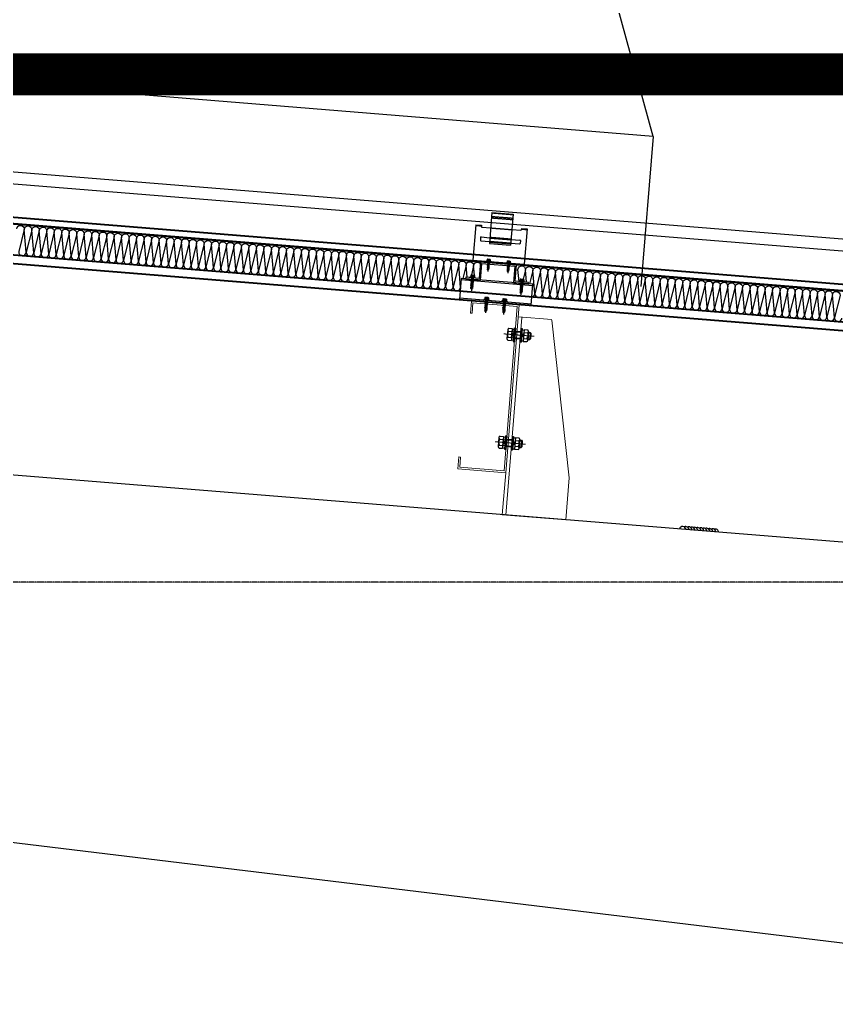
# Model space of a CAD drawing. Extents: x -599358 to 2865263, y -1062760 to 486533.
# Drawn here: x 234169 to 235528, y -690424 to -688789 of the extents above; entities that cross this region are included whole.
import ezdxf
from ezdxf.enums import TextEntityAlignment as Align

# ---------------------------------------------------------------- set-up
doc = ezdxf.new("R2010")
doc.units = 0
for name, pattern in [('__DASH', [0.35, 0.25, -0.1]), ('CENTER', [2, 1.25, -0.25, 0.25, -0.25]), ('CENTER2', [28.575, 19.05, -3.175, 3.175, -3.175]), ('CONTINUOUS0', [0]), ('CONTINUOUS1', [0]), ('DASH', [0.35, 0.25, -0.1]), ('DOTE', [2.42, 2, -0.2, 0.02, -0.2])]:
    doc.linetypes.add(name, pattern=pattern)
for name, color, linetype in [('0-cxFrame', 155, 'Continuous'), ('003_THICK', 7, 'CONTINUOUS1'), ('004_THIN', 6, 'CONTINUOUS0'), ('A-AXIS-DOTE', 14, 'DOTE'), ('A-LIN-V', 9, 'Continuous'), ('BWM', 8, 'Continuous'), ('PJ', 151, 'Continuous'), ('Q-焊缝', 8, 'Continuous'), ('SEAMLOK75 - SHEET', 6, 'Continuous'), ('ZX', 1, 'CENTER2')]:
    doc.layers.add(name, color=color, linetype=linetype)
for name, color, linetype, lineweight in [('0-cxText', 131, 'Continuous', 25), ('C18', 4, 'CENTER', 13), ('S-dim', 81, 'Continuous', 0), ('粗', 7, 'Continuous', 50), ('紧固件', 4, 'Continuous', 13)]:
    doc.layers.add(name, color=color, linetype=linetype, lineweight=lineweight)
doc.styles.add('cx_tuming', font='simhei.ttf')
doc.styles.add('cx_tuqian1', font='宋体.shx')
doc.styles.add('黑体', font='simhei.ttf')

# ---------------------------------------------------------------- blocks, each defined once
blk = doc.blocks.new('r5657')
at = {"layer": 'A-LIN-V'}
blk.add_line((-1775119.2, 580472), (-1775111.4, 580222.1), dxfattribs=at)
for points in [[(-1772720.3, 580546.4), (-1773165.5, 581660.7)], [(-1775119.2, 580472), (-1774743.9, 581611.8)], [(-1775119.2, 580472), (-1772720.3, 580546.4)], [(-1772712.6, 580296.5), (-1772720.3, 580546.4)]]:
    blk.add_lwpolyline(points, dxfattribs=at)
at = {"layer": 'A-LIN-V', "linetype": 'DASH'}
for centre, start, end in [((-1772720.3, 580546.4), 111.7757, 181.7757), ((-1775119.2, 580472), 1.7757, 71.7757)]:
    blk.add_arc(centre, 1200, start, end, dxfattribs=at)
blk = doc.blocks.new('34t65')
at = {"color": 2, "ltscale": 50}
for p, q in [((1430037, 238183.4), (1430157, 238183.4)), ((1430037, 238148.4), (1430037, 238183.4)), ((1430037, 238180.9), (1430157, 238180.9)), ((1430157, 238183.4), (1430157, 238148.4)), ((1430157, 238150.9), (1430037, 238150.9)), ((1430157, 238148.4), (1430037, 238148.4))]:
    blk.add_line(p, q, dxfattribs=at)
blk = doc.blocks.new('*U1726')
at = {"layer": 'PJ'}
for p, q in [((-4.4, 0.5), (-4.4, 0)), ((4.4, 0), (-4.4, 0)), ((-4.1, 0.8), (-3.1, 1)), ((4.1, 0.8), (-4.1, 0.8)), ((-3.1, 3.9), (-3.1, 1)), ((3.1, 1), (-3.1, 1)), ((2.3, 4.2), (-2.3, 4.2)), ((-2, 0.8), (-1.5, 1)), ((-1.5, 3.9), (-1.5, 1)), ((-1.5, 0), (-1.5, -1.6)), ((1.5, 3.9), (1.5, 1)), ((2.2, 0.8), (1.5, 1)), ((1.5, 0), (1.5, -1.1)), ((3.1, 3.9), (3.1, 1)), ((4.1, 0.8), (3.1, 1)), ((4.4, 0.5), (4.4, 0)), ((-2.1, -1.9), (2.1, -1.4)), ((-2.1, -1.9), (-1.5, -1.6)), ((-2.1, -1.9), (-1.5, -2.2)), ((-2.1, -3.3), (2.1, -2.8)), ((-2.1, -3.3), (-1.5, -3)), ((-2.1, -3.3), (-1.5, -3.6)), ((-2.1, -4.7), (2.1, -4.2)), ((-2.1, -4.7), (-1.5, -4.4)), ((-2.1, -4.7), (-1.5, -5)), ((-2.1, -6.1), (2.1, -5.6)), ((-2.1, -6.1), (-1.5, -5.8)), ((-2.1, -6.1), (-1.5, -6.4)), ((-2.1, -7.5), (2.1, -7)), ((-2.1, -7.5), (-1.5, -7.2)), ((-2.1, -7.5), (-1.5, -7.8)), ((-2.1, -8.9), (2.1, -8.4)), ((-2.1, -8.9), (-1.5, -8.6)), ((-2.1, -8.9), (-1.5, -9.2)), ((-2.1, -10.3), (2.1, -9.8)), ((-2.1, -10.3), (-1.5, -10)), ((-2.1, -10.3), (-1.5, -10.6)), ((-2.1, -11.7), (2.1, -11.2)), ((-2.1, -11.7), (-1.5, -11.4)), ((-2.1, -11.7), (-1.5, -12)), ((-2.1, -13.1), (-1.5, -12.8)), ((-2.1, -13.1), (-1.1, -13)), ((-2.1, -13.1), (-1.5, -13.4)), ((-1.5, -1.6), (1.5, -1.1)), ((-1.5, -2.2), (1.5, -1.7)), ((-1.5, -2.2), (-1.5, -3)), ((-1.5, -3), (1.5, -2.5)), ((-1.5, -3.6), (1.5, -3.1)), ((-1.5, -3.6), (-1.5, -4.4)), ((-1.5, -4.4), (1.5, -3.9)), ((-1.5, -5), (1.5, -4.5)), ((-1.5, -5), (-1.5, -5.8)), ((-1.5, -5.8), (1.5, -5.3)), ((-1.5, -6.4), (1.5, -5.9)), ((-1.5, -6.4), (-1.5, -7.2)), ((-1.5, -7.2), (1.5, -6.7)), ((-1.5, -7.8), (1.5, -7.3)), ((-1.5, -7.8), (-1.5, -8.6)), ((-1.5, -8.6), (1.5, -8.1)), ((-1.5, -9.2), (1.5, -8.7)), ((-1.5, -9.2), (-1.5, -10)), ((-1.5, -10), (1.5, -9.5)), ((-1.5, -10.6), (1.5, -10.1)), ((-1.5, -10.6), (-1.5, -11.4)), ((-1.5, -11.4), (1.5, -10.9)), ((-1.5, -12), (1.5, -11.5)), ((-1.5, -12), (-1.5, -12.8)), ((-1.5, -12.8), (-1, -12.7)), ((-1.5, -13.4), (-1.5, -17.2)), ((-1.5, -13.4), (-1.3, -13.4)), ((0.6, -12.4), (1.5, -12.3)), ((0.7, -12.8), (2.1, -12.6)), ((0.7, -13), (1.5, -12.9)), ((0.7, -13.8), (1.5, -13.7)), ((0.7, -14.2), (2.1, -14)), ((0.7, -14.4), (1.5, -14.3)), ((1.5, -0.3), (1.5, -1.1)), ((2.1, -1.4), (1.5, -1.1)), ((2.1, -1.4), (1.5, -1.7)), ((1.5, -1.7), (1.5, -2.5)), ((2.1, -2.8), (1.5, -2.5)), ((2.1, -2.8), (1.5, -3.1)), ((1.5, -3.1), (1.5, -3.9)), ((2.1, -4.2), (1.5, -3.9)), ((2.1, -4.2), (1.5, -4.5)), ((1.5, -4.5), (1.5, -5.3)), ((2.1, -5.6), (1.5, -5.3)), ((2.1, -5.6), (1.5, -5.9)), ((1.5, -5.9), (1.5, -6.7)), ((2.1, -7), (1.5, -6.7)), ((2.1, -7), (1.5, -7.3)), ((1.5, -7.3), (1.5, -8.1)), ((2.1, -8.4), (1.5, -8.1)), ((2.1, -8.4), (1.5, -8.7)), ((1.5, -8.7), (1.5, -9.5)), ((2.1, -9.8), (1.5, -9.5)), ((2.1, -9.8), (1.5, -10.1)), ((1.5, -10.1), (1.5, -10.9)), ((2.1, -11.2), (1.5, -10.9)), ((2.1, -11.2), (1.5, -11.5)), ((1.5, -11.5), (1.5, -12.3)), ((2.1, -12.6), (1.5, -12.3)), ((2.1, -12.6), (1.5, -12.9)), ((1.5, -12.9), (1.5, -13.7)), ((2.1, -14), (1.5, -13.7)), ((2.1, -14), (1.5, -14.3)), ((1.5, -14.3), (1.5, -17.2)), ((0, -18.6), (-1.5, -17.2)), ((0, -18.6), (1.5, -17.2))]:
    blk.add_line(p, q, dxfattribs=at)
blk.add_lwpolyline([(0, -18.6), (0.7, -14.4), (0.7, -12.7, 0.417657), (0.4, -12.4, 0.097062), (-1, -12.7), (-1.5, -13.8)], format="xyb", dxfattribs=at)
for centre, radius, start, end in [((-4.1, 0.5), 0.3, 90, 180), ((-2.3, 3.3), 0.951, 35.4009, 144.5991), ((0, 1), 3.2, 61.0594, 118.9406), ((2.3, 3.3), 0.951, 35.4009, 144.5991), ((4.1, 0.5), 0.3, 0, 90)]:
    blk.add_arc(centre, radius, start, end, dxfattribs=at)
at = {"layer": 'ZX', "ltscale": 0.2}
blk.add_line((0, 4.9), (0, -21), dxfattribs=at)
blk = doc.blocks.new('A$C2F3B4A73')
at = {"layer": '粗', "lineweight": -2}
for p, q in [((25.2, 101.1), (60.4, 101.1)), ((25.2, 101.1), (25.2, 49.6)), ((60.4, 101.1), (60.4, 49.6)), ((0, 78.7), (9.6, 78.7)), ((0, 78.7), (0, 19.8)), ((9.6, 78.7), (9.6, 76.3)), ((10.4, 75.5), (25.2, 75.5)), ((60.4, 75.5), (75.2, 75.5)), ((76, 78.7), (85.6, 78.7)), ((76, 78.7), (76, 76.3)), ((85.6, 78.7), (85.6, 19.8)), ((9.6, 58.4), (9.6, 53.6)), ((10.4, 59.2), (25.2, 59.2)), ((10.4, 52.8), (25.2, 52.8)), ((25.2, 58.4), (60.4, 58.4)), ((25.2, 53.6), (60.4, 53.6)), ((25.2, 49.6), (60.4, 49.6)), ((60.4, 59.2), (75.2, 59.2)), ((60.4, 52.8), (75.2, 52.8)), ((76, 58.4), (76, 53.6)), ((0, 19.8), (85.6, 19.8)), ((0, 18.8), (0, 19.8)), ((0, 18.8), (85.6, 18.8)), ((14.4, 19.8), (14.4, 18.8)), ((71.2, 19.8), (71.2, 18.8)), ((85.6, 19.8), (85.6, 18.8))]:
    blk.add_line(p, q, dxfattribs=at)
at = {"layer": '粗', "linetype": 'DASH', "lineweight": -2}
for p, q in [((25.2, 100.6), (60.4, 100.6)), ((25.2, 94.7), (60.4, 94.7)), ((25.2, 92.3), (60.4, 92.3)), ((0, 77.7), (9.6, 77.7)), ((25.2, 75.5), (60.4, 75.5)), ((76, 77.7), (85.6, 77.7)), ((25.2, 60), (60.4, 60)), ((25.2, 59.2), (60.4, 59.2)), ((25.2, 52.8), (60.4, 52.8)), ((25.2, 52), (60.4, 52)), ((16, 19.8), (16, 18.8)), ((21.6, 19.8), (21.6, 18.8)), ((29.6, 19.8), (29.6, 18.8)), ((35.2, 19.8), (35.2, 18.8)), ((50.4, 19.8), (50.4, 18.8)), ((56, 19.8), (56, 18.8)), ((64, 19.8), (64, 18.8)), ((69.6, 19.8), (69.6, 18.8))]:
    blk.add_line(p, q, dxfattribs=at)
at = {"layer": '粗', "lineweight": -2}
for centre, start, end in [((10.4, 76.3), 180, 270), ((75.2, 76.3), 270, 0), ((10.4, 58.4), 90, 180), ((10.4, 53.6), 180, 270), ((75.2, 58.4), 0, 90), ((75.2, 53.6), 270, 0)]:
    blk.add_arc(centre, 0.8, start, end, dxfattribs=at)
at = {"layer": '紧固件', "color": 2, "yscale": 0.8, "zscale": 0.8}
for p, xscale in [((26.1, 19.8), 0.8), ((59.5, 19.8), -0.8)]:
    blk.add_blockref('*U1726', p, dxfattribs=dict(at, xscale=xscale))
blk = doc.blocks.new('A$C51791418')
blk.add_blockref('A$C2F3B4A73', (-42.8, -15.8))
blk = doc.blocks.new('*U1756')
at = {"layer": '003_THICK', "color": 2}
for points in [[(-11, 13.1, 0.611769), (-11, 6.5, 0.611769)], [(-11, 6.5, 0.305859), (-11, -6.5, 0.305859)], [(31.2, 6.5, 0.61177), (31.2, 13.1, 0.61177)], [(31.2, -6.5, 0.305858), (31.2, 6.5, 0.305858)], [(-11, -6.5, 0.611769), (-11, -13.1, 0.611769)], [(31.2, -13.1, 0.61177), (31.2, -6.5, 0.61177)]]:
    blk.add_lwpolyline(points, format="xyb", dxfattribs=at)
for points in [[(-13, 9.8), (-13, -9.8)], [(-11, 13.1), (-3, 13.1)], [(-11, 6.5), (-3, 6.5)], [(-3.6, 8), (-3.6, -8)], [(-3, 13.1), (-3, -13.1)], [(-3, 12.1), (1.1, 12.1)], [(-3, 0), (1.1, 4.1)], [(-3, -4.1), (1.1, 0)], [(1.1, 15), (4.1, 15)], [(1.1, 15), (1.1, -15)], [(4.1, 15), (4.1, -15)], [(4.1, 8), (16.1, 8)], [(16.1, 15), (16.1, -15)], [(16.1, 15), (19.1, 15)], [(19.1, 15), (19.1, -15)], [(19.1, 12.1), (23.2, 12.1)], [(19.1, 0), (23.2, 4.1)], [(23.2, 13.1), (23.2, -13.1)], [(23.2, 13.1), (31.2, 13.1)], [(23.2, 6.5), (31.2, 6.5)], [(33.2, 9.8), (33.2, -9.8)], [(33.2, 8), (37.5, 8)], [(37.5, 8), (37.5, -8)], [(37.5, 8), (39, 6.5)], [(39, 6.5), (39, -6.5)], [(-11, -6.5), (-3, -6.5)], [(-11, -13.1), (-3, -13.1)], [(-3, -12.1), (1.1, -12.1)], [(1.1, -15), (4.1, -15)], [(4.1, -8), (16.1, -8)], [(16.1, -15), (19.1, -15)], [(19.1, -4.1), (23.2, 0)], [(19.1, -12.1), (23.2, -12.1)], [(23.2, -6.5), (31.2, -6.5)], [(23.2, -13.1), (31.2, -13.1)], [(33.2, -8), (37.5, -8)], [(37.5, -8), (39, -6.5)]]:
    blk.add_lwpolyline(points, dxfattribs=at)
at = {"layer": '004_THIN', "color": 2}
for points in [[(-3.6, 6.5), (16.1, 6.5)], [(33.2, 6.5), (39, 6.5)], [(-3.6, -6.5), (16.1, -6.5)], [(33.2, -6.5), (39, -6.5)]]:
    blk.add_lwpolyline(points, dxfattribs=at)
at = {"layer": 'C18', "color": 1, "ltscale": 0.6}
blk.add_lwpolyline([(-21, 0), (47, 0)], dxfattribs=at)
blk = doc.blocks.new('*U1755')
at = {"layer": '003_THICK', "color": 2}
for points in [[(-11, 13.1, 0.611769), (-11, 6.5, 0.611769)], [(-11, 6.5, 0.305859), (-11, -6.5, 0.305859)], [(31.2, 6.5, 0.61177), (31.2, 13.1, 0.61177)], [(31.2, -6.5, 0.305858), (31.2, 6.5, 0.305858)], [(-11, -6.5, 0.611769), (-11, -13.1, 0.611769)], [(31.2, -13.1, 0.61177), (31.2, -6.5, 0.61177)]]:
    blk.add_lwpolyline(points, format="xyb", dxfattribs=at)
for points in [[(-13, 9.8), (-13, -9.8)], [(-11, 13.1), (-3, 13.1)], [(-11, 6.5), (-3, 6.5)], [(-3.6, 8), (-3.6, -8)], [(-3, 13.1), (-3, -13.1)], [(-3, 12.1), (1.1, 12.1)], [(-3, 0), (1.1, 4.1)], [(-3, -4.1), (1.1, 0)], [(1.1, 15), (4.1, 15)], [(1.1, 15), (1.1, -15)], [(4.1, 15), (4.1, -15)], [(4.1, 8), (16.1, 8)], [(16.1, 15), (16.1, -15)], [(16.1, 15), (19.1, 15)], [(19.1, 15), (19.1, -15)], [(19.1, 12.1), (23.2, 12.1)], [(19.1, 0), (23.2, 4.1)], [(23.2, 13.1), (23.2, -13.1)], [(23.2, 13.1), (31.2, 13.1)], [(23.2, 6.5), (31.2, 6.5)], [(33.2, 9.8), (33.2, -9.8)], [(33.2, 8), (37.5, 8)], [(37.5, 8), (37.5, -8)], [(37.5, 8), (39, 6.5)], [(39, 6.5), (39, -6.5)], [(-11, -6.5), (-3, -6.5)], [(-11, -13.1), (-3, -13.1)], [(-3, -12.1), (1.1, -12.1)], [(1.1, -15), (4.1, -15)], [(4.1, -8), (16.1, -8)], [(16.1, -15), (19.1, -15)], [(19.1, -4.1), (23.2, 0)], [(19.1, -12.1), (23.2, -12.1)], [(23.2, -6.5), (31.2, -6.5)], [(23.2, -13.1), (31.2, -13.1)], [(33.2, -8), (37.5, -8)], [(37.5, -8), (39, -6.5)]]:
    blk.add_lwpolyline(points, dxfattribs=at)
at = {"layer": '004_THIN', "color": 2}
for points in [[(-3.6, 6.5), (16.1, 6.5)], [(33.2, 6.5), (39, 6.5)], [(-3.6, -6.5), (16.1, -6.5)], [(33.2, -6.5), (39, -6.5)]]:
    blk.add_lwpolyline(points, dxfattribs=at)
at = {"layer": 'C18', "color": 1, "ltscale": 0.6}
blk.add_lwpolyline([(-21, 0), (47, 0)], dxfattribs=at)
blk = doc.blocks.new('1112')
at = {"color": 2}
blk.add_lwpolyline([(1432456, 238570.9), (1432478.5, 238570.9), (1432478.5, 238598.4), (1432538.5, 238598.4), (1432538.5, 238570.9), (1432561, 238570.9), (1432561, 238568.4), (1432536, 238568.4), (1432536, 238595.9), (1432481, 238595.9), (1432481, 238568.4), (1432456, 238568.4)], close=True, dxfattribs=at)
at = {"layer": 'S-dim', "ltscale": 10}
for p, q in [((1432412.5, 238511.6), (1432362.5, 238252.3)), ((1432412.5, 238512.7), (1432468.5, 238512.7)), ((1432462.5, 238511.6), (1432462.5, 238182.3)), ((1432362.5, 238252.3), (1432362.5, 238182.3)), ((1432468.5, 238252.3), (1432468.5, 238182.3)), ((1432362.5, 238182.3), (1432468.5, 238182.3))]:
    blk.add_line(p, q, dxfattribs=at)
at = {"layer": 'S-dim', "color": 6, "ltscale": 10}
blk.add_lwpolyline([(1432548.5, 238512.3), (1432548.5, 238532.3), (1432468.5, 238532.3), (1432468.5, 238252.3), (1432548.5, 238252.3), (1432548.5, 238272.3), (1432545.5, 238272.3), (1432545.5, 238255.3), (1432471.5, 238255.3), (1432471.5, 238529.3), (1432545.5, 238529.3), (1432545.5, 238512.3)], close=True, dxfattribs=at)
blk.add_blockref('34t65', (2411.5, 385))
at = {"xscale": -0.7500000000000001, "yscale": 0.7500000000000001, "zscale": 0.7500000000000001, "rotation": 359.9999999722328}
for name, p in [('*U1756', (1432474.6, 238482.3)), ('*U1755', (1432474.6, 238302.3))]:
    blk.add_blockref(name, p, dxfattribs=at)
at = {"layer": 'SEAMLOK75 - SHEET', "xscale": -1}
blk.add_blockref('A$C51791418', (1432508.5, 238596.4), dxfattribs=at)
at = {"layer": '紧固件', "xscale": -1.023999999801318, "yscale": 1.023999999801318, "zscale": 1.023999999801318}
for p in [(1432467.3, 238570.9), (1432549.8, 238570.9, 0), (1432493.5, 238535.9), (1432523.5, 238535.9)]:
    blk.add_blockref('*U1726', p, dxfattribs=at)
blk = doc.blocks.new('zjcx_lan_xinxi(Dragon)')
at = {"const_width": 25}
blk.add_lwpolyline([(0, -20700), (7000, -20700), (7000, 0), (0, 0)], close=True, dxfattribs=at)
for points in [[(0, -20700), (7000, -20700), (7000, -3200)], [(0, -20700), (7000, -20700)]]:
    blk.add_lwpolyline(points, dxfattribs=at)
blk = doc.blocks.new('T-信息(Dragon)')
at = {"layer": '0-cxFrame'}
blk.add_blockref('zjcx_lan_xinxi(Dragon)', (0, 0), dxfattribs=at)
blk = doc.blocks.new('TK22.A2 L(Dragon)')
at = {"layer": '0-cxFrame', "xscale": 0.01, "yscale": 0.01, "zscale": 0.01}
blk.add_blockref('T-信息(Dragon)', (-574, 410), dxfattribs=at)
at = {"style": '黑体', "flags": 4}
blk.add_attdef('图幅', text='', height=3.3, dxfattribs=at).set_placement((-40, 3), align=Align.RIGHT)
at = {"layer": '0-cxText', "flags": 4}
for tag, height, style, p in [('建设单位', 3.5, 'cx_tuming', (-45, 240)), ('项目名称', 3.5, 'cx_tuming', (-45, 210)), ('子项名称', 3.5, 'cx_tuming', (-45, 180)), ('工程编号', 3.3, 'cx_tuqian1', (-35, 165)), ('图名1', 3.5, 'cx_tuming', (-45, 87)), ('图名2', 3.5, 'cx_tuming', (-45, 79)), ('图名3', 3.5, 'cx_tuming', (-45, 71)), ('出图日期', 3.3, 'cx_tuqian1', (-39, 60)), ('专业', 3.3, 'cx_tuqian1', (-55, 52)), ('版次', 3.3, 'cx_tuqian1', (-20, 44)), ('图号', 3.3, 'cx_tuqian1', (-55, 44))]:
    blk.add_attdef(tag, text='', height=height, dxfattribs=dict(at, style=style)).set_placement(p, align=Align.MIDDLE)
at = {"layer": 'Defpoints', "color": 6, "flags": 4}
for tag, height, style, p in [('tufu', 3.3, '黑体', (-12, 12)), ('dwfname', 4, 'cx_tuqian1', (-80, 3))]:
    blk.add_attdef(tag, text='', height=height, dxfattribs=dict(at, style=style)).set_placement(p, align=Align.RIGHT)

msp = doc.modelspace()

# ---------------------------------------------------------------- linework, layer by layer
at = {"color": 1, "ltscale": 50}
for p, q in [((231415.2, -688905.4), (236177.1, -689290.2)), ((231415.2, -688906.9), (236177.1, -689291.7))]:
    msp.add_line(p, q, dxfattribs=at)
at = {"color": 4, "ltscale": 50}
for p, q in [((236152.1, -689341), (231413.6, -688958.1, 0)), ((236152.1, -689341.8), (231413.6, -688958.9, 0)), ((236152.1, -689355.2), (231413.2, -688972.3, 0)), ((236152.1, -689356), (231413.2, -688973.1, 0))]:
    msp.add_line(p, q, dxfattribs=at)
at = {"color": 2, "ltscale": 50}
msp.add_line((236152.1, -689354.9), (231413.2, -688972, 0), dxfattribs=at)
at = {"layer": 'A-AXIS-DOTE', "linetype": '__DASH', "ltscale": 2}
msp.add_line((336441, -689724), (220825.2, -689724), dxfattribs=at)
at = {"layer": 'A-LIN-V', "color": 2}
for p, q in [((236360.6, -689724), (231410.6, -689324)), ((236360.6, -690424), (231410.6, -689824))]:
    msp.add_line(p, q, dxfattribs=at)
at = {"layer": 'BWM'}
for points in [[(234164.6, -689136.5, -1), (234177.1, -689137.5), (234167.8, -689174.4, 1), (234180.3, -689175.4), (234177.1, -689137.5, -1), (234189.5, -689138.5), (234180.3, -689175.4, 1), (234192.7, -689176.4), (234189.5, -689138.5, -1), (234202, -689139.5), (234192.7, -689176.4, 1), (234205.2, -689177.4), (234202, -689139.5, -1), (234214.4, -689140.5), (234205.2, -689177.4, 1), (234217.6, -689178.4), (234214.4, -689140.5, -1), (234226.9, -689141.5), (234217.6, -689178.4, 1), (234230.1, -689179.4), (234226.9, -689141.5, -1), (234239.4, -689142.6), (234230.1, -689179.4, 1), (234242.6, -689180.4), (234239.4, -689142.6, -1), (234251.8, -689143.6), (234242.6, -689180.4, 1), (234255, -689181.4), (234251.8, -689143.6, -1), (234264.3, -689144.6), (234255, -689181.4, 1), (234267.5, -689182.4), (234264.3, -689144.6, -1), (234276.7, -689145.6), (234267.5, -689182.4, 1), (234279.9, -689183.4), (234276.7, -689145.6, -1), (234289.2, -689146.6), (234279.9, -689183.4, 1), (234292.4, -689184.4), (234289.2, -689146.6, -1), (234301.7, -689147.6), (234292.4, -689184.4, 1), (234304.9, -689185.5), (234301.7, -689147.6, -1), (234314.1, -689148.6), (234304.9, -689185.5, 1), (234317.3, -689186.5), (234314.1, -689148.6, -1), (234326.6, -689149.6), (234317.3, -689186.5, 1), (234329.8, -689187.5), (234326.6, -689149.6, -1), (234339, -689150.6), (234329.8, -689187.5, 1), (234342.2, -689188.5), (234339, -689150.6, -1), (234351.5, -689151.6), (234342.2, -689188.5, 1), (234354.7, -689189.5), (234351.5, -689151.6, -1), (234363.9, -689152.6), (234354.7, -689189.5, 1), (234367.2, -689190.5), (234363.9, -689152.6, -1), (234376.4, -689153.6), (234367.2, -689190.5, 1), (234379.6, -689191.5), (234376.4, -689153.6, -1), (234388.9, -689154.6), (234379.6, -689191.5, 1), (234392.1, -689192.5), (234388.9, -689154.6, -1), (234401.3, -689155.6), (234392.1, -689192.5, 1), (234404.5, -689193.5), (234401.3, -689155.6, -1), (234413.8, -689156.6), (234404.5, -689193.5, 1), (234417, -689194.5), (234413.8, -689156.6, -1), (234426.2, -689157.7), (234417, -689194.5, 1), (234429.5, -689195.5), (234426.2, -689157.7, -1), (234438.7, -689158.7), (234429.5, -689195.5, 1), (234441.9, -689196.5), (234438.7, -689158.7, -1), (234451.2, -689159.7), (234441.9, -689196.5, 1), (234454.4, -689197.5), (234451.2, -689159.7, -1), (234463.6, -689160.7), (234454.4, -689197.5, 1), (234466.8, -689198.5), (234463.6, -689160.7, -1), (234476.1, -689161.7), (234466.8, -689198.5, 1), (234479.3, -689199.5), (234476.1, -689161.7, -1), (234488.5, -689162.7), (234479.3, -689199.5, 1), (234491.8, -689200.6), (234488.5, -689162.7, -1), (234501, -689163.7), (234491.8, -689200.6, 1), (234504.2, -689201.6), (234501, -689163.7, -1), (234513.5, -689164.7), (234504.2, -689201.6, 1), (234516.7, -689202.6), (234513.5, -689164.7, -1), (234525.9, -689165.7), (234516.7, -689202.6, 1), (234529.1, -689203.6), (234525.9, -689165.7, -1), (234538.4, -689166.7), (234529.1, -689203.6, 1), (234541.6, -689204.6), (234538.4, -689166.7, -1), (234550.8, -689167.7), (234541.6, -689204.6, 1), (234554, -689205.6), (234550.8, -689167.7, -1), (234563.3, -689168.7), (234554, -689205.6, 1), (234566.5, -689206.6), (234563.3, -689168.7, -1), (234575.8, -689169.7), (234566.5, -689206.6, 1), (234579, -689207.6), (234575.8, -689169.7, -1), (234588.2, -689170.7), (234579, -689207.6, 1), (234591.4, -689208.6), (234588.2, -689170.7, -1), (234600.7, -689171.8), (234591.4, -689208.6, 1), (234603.9, -689209.6), (234600.7, -689171.8, -1), (234613.1, -689172.8), (234603.9, -689209.6, 1), (234616.3, -689210.6), (234613.1, -689172.8, -1), (234625.6, -689173.8), (234616.3, -689210.6, 1), (234628.8, -689211.6), (234625.6, -689173.8, -1), (234638.1, -689174.8), (234628.8, -689211.6, 1), (234641.3, -689212.6), (234638.1, -689174.8, -1), (234650.5, -689175.8), (234641.3, -689212.6, 1), (234653.7, -689213.6), (234650.5, -689175.8, -1), (234663, -689176.8), (234653.7, -689213.6, 1), (234666.2, -689214.6), (234663, -689176.8, -1), (234675.4, -689177.8), (234666.2, -689214.6, 1), (234678.6, -689215.7), (234675.4, -689177.8, -1), (234687.9, -689178.8), (234678.6, -689215.7, 1), (234691.1, -689216.7), (234687.9, -689178.8, -1), (234700.4, -689179.8), (234691.1, -689216.7, 1), (234703.6, -689217.7), (234700.4, -689179.8, -1), (234712.8, -689180.8), (234703.6, -689217.7, 1), (234716, -689218.7), (234712.8, -689180.8, -1), (234725.3, -689181.8), (234716, -689218.7, 1), (234728.5, -689219.7), (234725.3, -689181.8, -1), (234737.7, -689182.8), (234728.5, -689219.7, 1), (234740.9, -689220.7), (234737.7, -689182.8, -1), (234750.2, -689183.8), (234740.9, -689220.7, 1), (234753.4, -689221.7), (234750.2, -689183.8, -1), (234762.7, -689184.8), (234753.4, -689221.7, 1), (234765.9, -689222.7), (234762.7, -689184.8, -1), (234775.1, -689185.8), (234765.9, -689222.7, 1), (234778.3, -689223.7), (234775.1, -689185.8, -1), (234787.6, -689186.9), (234778.3, -689223.7, 1), (234790.8, -689224.7), (234787.6, -689186.9, -1), (234800, -689187.9), (234790.8, -689224.7, 1), (234803.2, -689225.7), (234800, -689187.9, -1), (234812.5, -689188.9), (234803.2, -689225.7, 1), (234815.7, -689226.7), (234812.5, -689188.9, -1), (234824.9, -689189.9), (234815.7, -689226.7, 1), (234828.2, -689227.7), (234824.9, -689189.9, -1), (234837.4, -689190.9), (234828.2, -689227.7, 1), (234840.6, -689228.7), (234837.4, -689190.9, -1), (234849.9, -689191.9), (234840.6, -689228.7, 1), (234853.1, -689229.8), (234849.9, -689191.9, -1), (234862.3, -689192.9), (234853.1, -689229.8, 1), (234865.5, -689230.8), (234862.3, -689192.9, -1), (234874.8, -689193.9), (234865.5, -689230.8, 1), (234878, -689231.8), (234874.8, -689193.9, -1), (234887.2, -689194.9), (234878, -689231.8, 1), (234890.5, -689232.8), (234887.2, -689194.9, -1), (234899.7, -689195.9), (234890.5, -689232.8, 1), (234902.9, -689233.8), (234899.7, -689195.9, -1), (234912.2, -689196.9), (234906.6, -689219.2)], [(234913.9, -689217.3), (234912.2, -689196.9, -1), (234924.6, -689197.9), (234919.7, -689217.7)], [(234926.3, -689218.3), (234924.6, -689197.9, -0.679732), (234935.7, -689194.5)], [(235000.1, -689224.2), (234998.3, -689203.9, -1), (235010.8, -689204.9), (235005.8, -689224.7)], [(235012.5, -689225.2), (235010.8, -689204.9, -1), (235023.3, -689205.9), (235017.7, -689228.2)], [(235019.7, -689249.5, 0.414214), (235026.5, -689243.8), (235023.3, -689205.9, -1), (235035.7, -689206.9), (235026.5, -689243.8, 1), (235038.9, -689244.8), (235035.7, -689206.9, -1), (235048.2, -689207.9), (235038.9, -689244.8, 1), (235051.4, -689245.8), (235048.2, -689207.9, -1), (235060.6, -689208.9), (235051.4, -689245.8, 1), (235063.9, -689246.8), (235060.6, -689208.9, -1), (235073.1, -689209.9), (235063.9, -689246.8, 1), (235076.3, -689247.8), (235073.1, -689209.9, -1), (235085.6, -689210.9), (235076.3, -689247.8, 1), (235088.8, -689248.8), (235085.6, -689210.9, -1), (235098, -689211.9), (235088.8, -689248.8, 1), (235101.2, -689249.8), (235098, -689211.9, -1), (235110.5, -689212.9), (235101.2, -689249.8, 1), (235113.7, -689250.8), (235110.5, -689212.9, -1), (235122.9, -689214), (235113.7, -689250.8, 1), (235126.2, -689251.8), (235122.9, -689214, -1), (235135.4, -689215), (235126.2, -689251.8, 1), (235138.6, -689252.8), (235135.4, -689215, -1), (235147.9, -689216), (235138.6, -689252.8, 1), (235151.1, -689253.8), (235147.9, -689216, -1), (235160.3, -689217), (235151.1, -689253.8, 1), (235163.5, -689254.8), (235160.3, -689217, -1), (235172.8, -689218), (235163.5, -689254.8, 1), (235176, -689255.8), (235172.8, -689218, -1), (235185.2, -689219), (235176, -689255.8, 1), (235188.4, -689256.9), (235185.2, -689219, -1), (235197.7, -689220), (235188.4, -689256.9, 1), (235200.9, -689257.9), (235197.7, -689220, -1), (235210.2, -689221), (235200.9, -689257.9, 1), (235213.4, -689258.9), (235210.2, -689221, -1), (235222.6, -689222), (235213.4, -689258.9, 1), (235225.8, -689259.9), (235222.6, -689222, -1), (235235.1, -689223), (235225.8, -689259.9, 1), (235238.3, -689260.9), (235235.1, -689223, -1), (235247.5, -689224), (235238.3, -689260.9, 1), (235250.7, -689261.9), (235247.5, -689224, -1), (235260, -689225), (235250.7, -689261.9, 1), (235263.2, -689262.9), (235260, -689225, -1), (235272.5, -689226), (235263.2, -689262.9, 1), (235275.7, -689263.9), (235272.5, -689226, -1), (235284.9, -689227), (235275.7, -689263.9, 1), (235288.1, -689264.9), (235284.9, -689227, -1), (235297.4, -689228), (235288.1, -689264.9, 1), (235300.6, -689265.9), (235297.4, -689228, -1), (235309.8, -689229.1), (235300.6, -689265.9, 1), (235313, -689266.9), (235309.8, -689229.1, -1), (235322.3, -689230.1), (235313, -689266.9, 1), (235325.5, -689267.9), (235322.3, -689230.1, -1), (235334.8, -689231.1), (235325.5, -689267.9, 1), (235338, -689268.9), (235334.8, -689231.1, -1), (235347.2, -689232.1), (235338, -689268.9, 1), (235350.4, -689269.9), (235347.2, -689232.1, -1), (235359.7, -689233.1), (235350.4, -689269.9, 1), (235362.9, -689270.9), (235359.7, -689233.1, -1), (235372.1, -689234.1), (235362.9, -689270.9, 1), (235375.3, -689272), (235372.1, -689234.1, -1), (235384.6, -689235.1), (235375.3, -689272, 1), (235387.8, -689273), (235384.6, -689235.1, -1), (235397, -689236.1), (235387.8, -689273, 1), (235400.3, -689274), (235397, -689236.1, -1), (235409.5, -689237.1), (235400.3, -689274, 1), (235412.7, -689275), (235409.5, -689237.1, -1), (235422, -689238.1), (235412.7, -689275, 1), (235425.2, -689276), (235422, -689238.1, -1), (235434.4, -689239.1), (235425.2, -689276, 1), (235437.6, -689277), (235434.4, -689239.1, -1), (235446.9, -689240.1), (235437.6, -689277, 1), (235450.1, -689278), (235446.9, -689240.1, -1), (235459.3, -689241.1), (235450.1, -689278, 1), (235462.6, -689279), (235459.3, -689241.1, -1), (235471.8, -689242.1), (235462.6, -689279, 1), (235475, -689280), (235471.8, -689242.1, -1), (235484.3, -689243.2), (235475, -689280, 1), (235487.5, -689281), (235484.3, -689243.2, -1), (235496.7, -689244.2), (235487.5, -689281, 1), (235499.9, -689282), (235496.7, -689244.2, -1), (235509.2, -689245.2), (235499.9, -689282, 1), (235512.4, -689283), (235509.2, -689245.2, -1), (235521.6, -689246.2), (235512.4, -689283, 1), (235524.9, -689284), (235521.6, -689246.2, -1), (235534.1, -689247.2), (235524.9, -689284, 1), (235537.3, -689285)]]:
    msp.add_lwpolyline(points, format="xyb", dxfattribs=at)
at = {"layer": 'Q-焊缝'}
msp.add_lwpolyline([(235332.1, -689640.9, 0.57735), (235325, -689636, -0.267949), (235327.1, -689640.5, 0.57735), (235320, -689635.6, -0.267949), (235322.1, -689640.1, 0.57735), (235315, -689635.2, -0.267949), (235317.2, -689639.7, 0.57735), (235310, -689634.8, -0.267949), (235312.2, -689639.3, 0.57735), (235305, -689634.4, -0.267949), (235307.2, -689638.9, 0.57735), (235300.1, -689634, -0.267949), (235302.2, -689638.5, 0.57735), (235295.1, -689633.6, -0.267949), (235297.2, -689638.1, 0.57735), (235290.1, -689633.2, -0.267949), (235292.2, -689637.7, 0.57735), (235285.1, -689632.8, -0.267949), (235287.3, -689637.3, 0.57735), (235280.1, -689632.4, -0.267949), (235282.3, -689636.9, 0.57735), (235275.1, -689632, -0.267949), (235277.3, -689636.5, 1), (235267.3, -689635.7, 1)], format="xyb", dxfattribs=at)
at = {"layer": 'SEAMLOK75 - SHEET'}
for p, q in [((236352.1, -689219.4, 0), (231436.3, -688822.2, 0)), ((236350.5, -689239.4, 0), (231441.3, -688842.7, 0)), ((231430.2, -688897, 0), (236346.1, -689294.2, 0)), ((231432.9, -688896.2, 0), (236346.1, -689293.2, 0))]:
    msp.add_line(p, q, dxfattribs=at)

# ---------------------------------------------------------------- block references
at = {"xscale": -1, "rotation": 355.3800780922998}
msp.add_blockref('1112', (1643602.1, -1042399.2), dxfattribs=at)
at = {"layer": '0-cxFrame', "xscale": 280, "yscale": 280, "zscale": 280}
msp.add_blockref('TK22.A2 L(Dragon)', (380350.2, -745719.8), dxfattribs=at)
at = {"layer": 'A-LIN-V', "xscale": -1, "rotation": 357.1196224471548}
msp.add_blockref('r5657', (-1566822.8, -1179520.5), dxfattribs=at)

doc.saveas('drawing.dxf')
